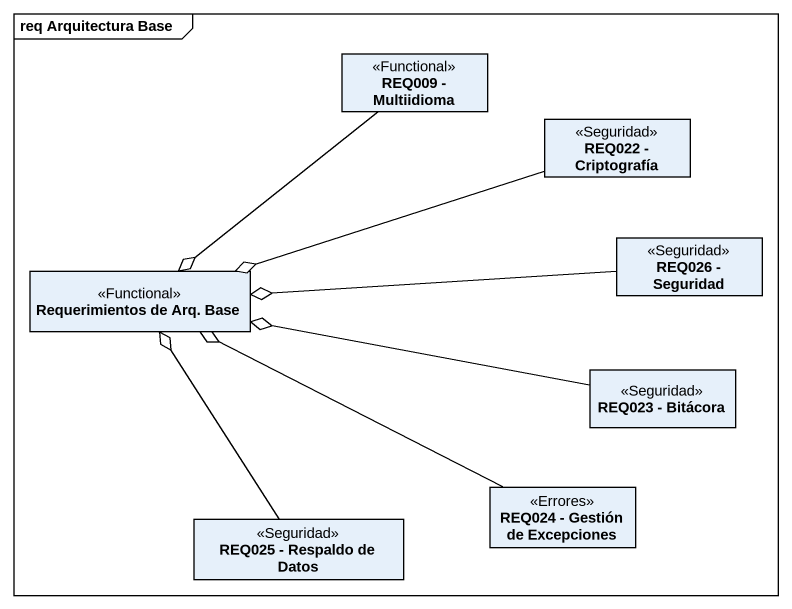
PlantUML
@startuml
mainframe req Arquitectura Base
hide circle
hide empty members
class "REQ009 - Multiidioma" as REQ009_Multiidioma <<Functional>>
class "REQ022 - Criptografía" as REQ022_Criptografía <<Seguridad>>
class "Requerimientos de Arq. Base" as Requerimientos_de_Arq_Base <<Functional>>
class "REQ026 - Seguridad" as REQ026_Seguridad <<Seguridad>>
class "REQ023 - Bitácora" as REQ023_Bitácora <<Seguridad>>
class "REQ024 - Gestión de Excepciones" as REQ024_Gestión_de <<Errores>>
class "REQ025 - Respaldo de Datos" as REQ025_Respaldo_de_Datos <<Seguridad>>
REQ009_Multiidioma --o Requerimientos_de_Arq_Base
REQ022_Criptografía -left-o Requerimientos_de_Arq_Base
REQ026_Seguridad -left-o Requerimientos_de_Arq_Base
REQ023_Bitácora -left-o Requerimientos_de_Arq_Base
REQ024_Gestión_de -left-o Requerimientos_de_Arq_Base
REQ025_Respaldo_de_Datos -up-o Requerimientos_de_Arq_Base
@enduml
